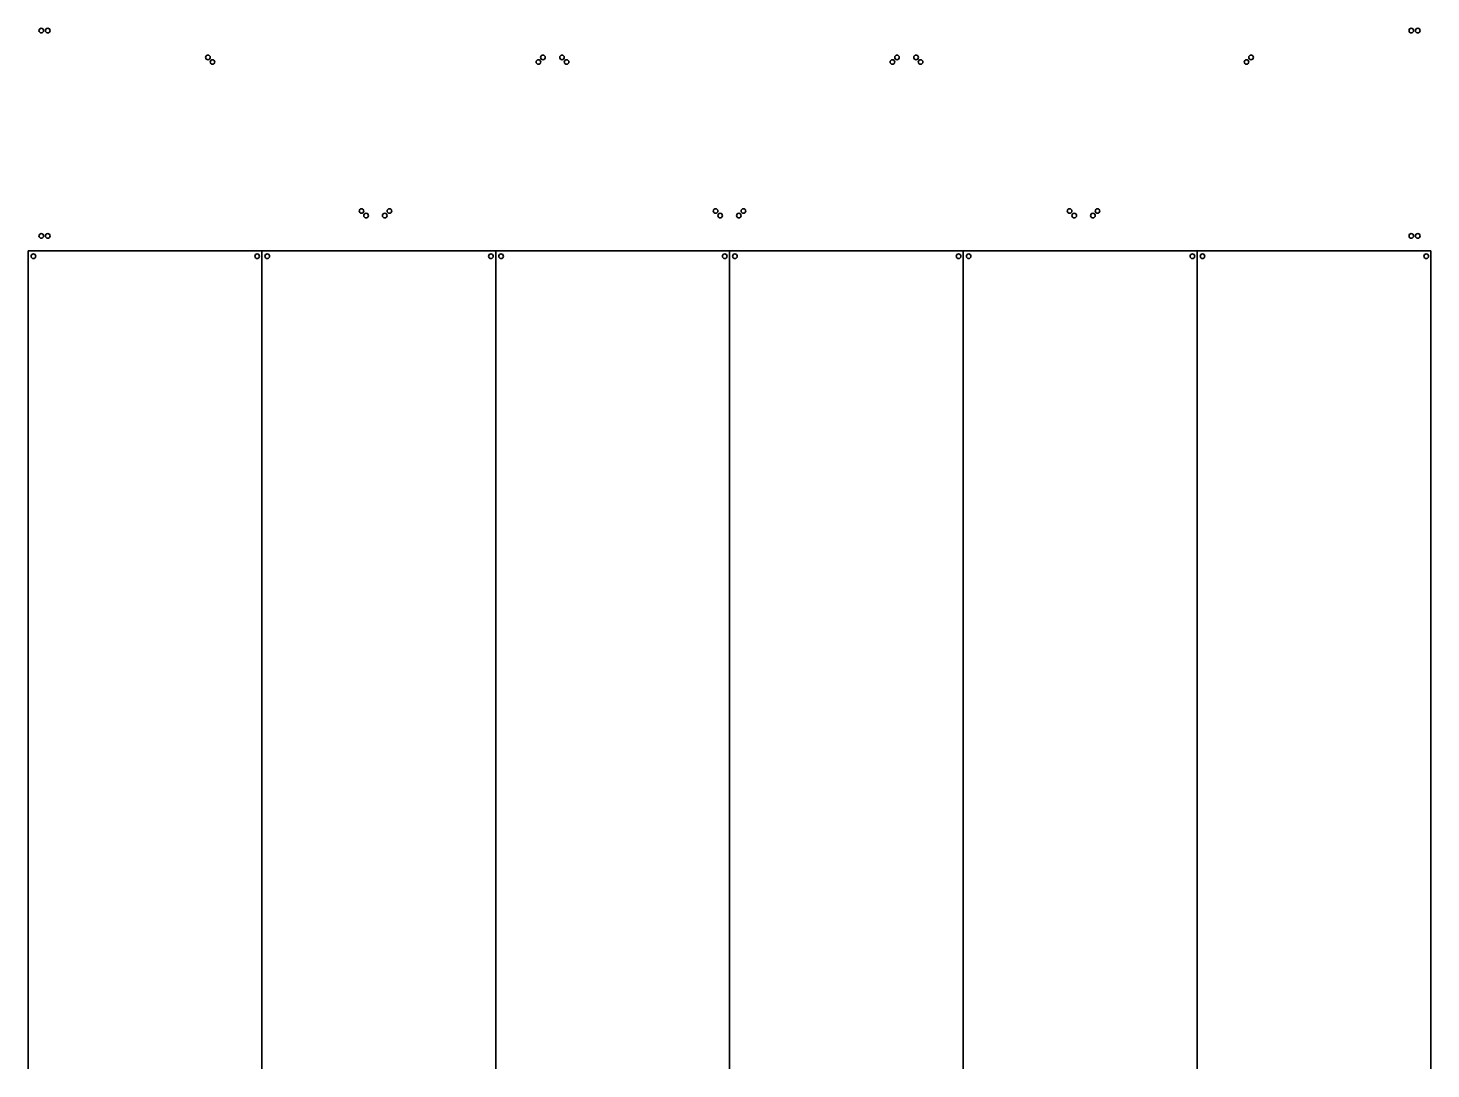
# Model space of a CAD drawing. Header units: inches. Extents: x 0 to 24, y -18 to -0.2.
import ezdxf

# ---------------------------------------------------------------- set-up
doc = ezdxf.new("R2010")
doc.units = ezdxf.units.IN
doc.header["$MEASUREMENT"] = 0
doc.layers.add('Layer 1', color=7, linetype='Continuous')

# ---------------------------------------------------------------- blocks, each defined once
blk = doc.blocks.new('block 3')
at = {"layer": 'Layer 1', "color": 179, "lineweight": 35, "true_color": 0x231f20}
for points in [[(3.117, -0.675), (3.117, -0.697), (3.099, -0.715), (3.077, -0.715), (3.056, -0.715), (3.038, -0.697), (3.038, -0.675), (3.038, -0.654), (3.056, -0.636), (3.077, -0.636), (3.099, -0.636), (3.117, -0.654), (3.117, -0.675)], [(3.195, -0.754), (3.195, -0.776), (3.178, -0.793), (3.156, -0.793), (3.134, -0.793), (3.117, -0.776), (3.117, -0.754), (3.117, -0.732), (3.134, -0.715), (3.156, -0.715), (3.178, -0.715), (3.195, -0.732), (3.195, -0.754)], [(5.744, -3.303), (5.744, -3.325), (5.727, -3.342), (5.705, -3.342), (5.683, -3.342), (5.666, -3.325), (5.666, -3.303), (5.666, -3.281), (5.683, -3.264), (5.705, -3.264), (5.727, -3.264), (5.744, -3.281), (5.744, -3.303)], [(5.823, -3.382), (5.823, -3.403), (5.805, -3.421), (5.784, -3.421), (5.762, -3.421), (5.744, -3.403), (5.744, -3.382), (5.744, -3.36), (5.762, -3.342), (5.784, -3.342), (5.805, -3.342), (5.823, -3.36), (5.823, -3.382)]]:
    blk.add_open_spline(points, degree=3, knots=[0, 0, 0, 0, 1, 1, 1, 2, 2, 2, 3, 3, 3, 4, 4, 4, 4], dxfattribs=at)
blk = doc.blocks.new('block 4')
at = {"layer": 'Layer 1', "color": 179, "lineweight": 35, "true_color": 0x231f20}
for points in [[(20.805, -0.754), (20.805, -0.776), (20.822, -0.793), (20.844, -0.793), (20.866, -0.793), (20.883, -0.776), (20.883, -0.754), (20.883, -0.732), (20.866, -0.715), (20.844, -0.715), (20.822, -0.715), (20.805, -0.732), (20.805, -0.754)], [(20.883, -0.675), (20.883, -0.697), (20.901, -0.715), (20.923, -0.715), (20.944, -0.715), (20.962, -0.697), (20.962, -0.675), (20.962, -0.654), (20.944, -0.636), (20.923, -0.636), (20.901, -0.636), (20.883, -0.654), (20.883, -0.675)], [(18.177, -3.382), (18.177, -3.403), (18.195, -3.421), (18.216, -3.421), (18.238, -3.421), (18.256, -3.403), (18.256, -3.382), (18.256, -3.36), (18.238, -3.342), (18.216, -3.342), (18.195, -3.342), (18.177, -3.36), (18.177, -3.382)], [(18.256, -3.303), (18.256, -3.325), (18.273, -3.342), (18.295, -3.342), (18.317, -3.342), (18.334, -3.325), (18.334, -3.303), (18.334, -3.281), (18.317, -3.264), (18.295, -3.264), (18.273, -3.264), (18.256, -3.281), (18.256, -3.303)]]:
    blk.add_open_spline(points, degree=3, knots=[0, 0, 0, 0, 1, 1, 1, 2, 2, 2, 3, 3, 3, 4, 4, 4, 4], dxfattribs=at)
blk = doc.blocks.new('block 5')
at = {"layer": 'Layer 1', "color": 179, "lineweight": 35, "true_color": 0x231f20}
for points in [[(9.174, -0.675), (9.174, -0.697), (9.156, -0.715), (9.134, -0.715), (9.113, -0.715), (9.095, -0.697), (9.095, -0.675), (9.095, -0.654), (9.113, -0.636), (9.134, -0.636), (9.156, -0.636), (9.174, -0.654), (9.174, -0.675)], [(9.252, -0.754), (9.252, -0.776), (9.235, -0.793), (9.213, -0.793), (9.191, -0.793), (9.174, -0.776), (9.174, -0.754), (9.174, -0.732), (9.191, -0.715), (9.213, -0.715), (9.235, -0.715), (9.252, -0.732), (9.252, -0.754)], [(11.801, -3.303), (11.801, -3.325), (11.784, -3.342), (11.762, -3.342), (11.74, -3.342), (11.723, -3.325), (11.723, -3.303), (11.723, -3.281), (11.74, -3.264), (11.762, -3.264), (11.784, -3.264), (11.801, -3.281), (11.801, -3.303)], [(11.88, -3.382), (11.88, -3.403), (11.862, -3.421), (11.84, -3.421), (11.819, -3.421), (11.801, -3.403), (11.801, -3.382), (11.801, -3.36), (11.819, -3.342), (11.84, -3.342), (11.862, -3.342), (11.88, -3.36), (11.88, -3.382)]]:
    blk.add_open_spline(points, degree=3, knots=[0, 0, 0, 0, 1, 1, 1, 2, 2, 2, 3, 3, 3, 4, 4, 4, 4], dxfattribs=at)
blk = doc.blocks.new('block 6')
at = {"layer": 'Layer 1', "color": 179, "lineweight": 35, "true_color": 0x231f20}
for points in [[(14.748, -0.754), (14.748, -0.776), (14.765, -0.793), (14.787, -0.793), (14.809, -0.793), (14.826, -0.776), (14.826, -0.754), (14.826, -0.732), (14.809, -0.715), (14.787, -0.715), (14.765, -0.715), (14.748, -0.732), (14.748, -0.754)], [(14.826, -0.675), (14.826, -0.697), (14.844, -0.715), (14.866, -0.715), (14.887, -0.715), (14.905, -0.697), (14.905, -0.675), (14.905, -0.654), (14.887, -0.636), (14.866, -0.636), (14.844, -0.636), (14.826, -0.654), (14.826, -0.675)], [(12.12, -3.382), (12.12, -3.403), (12.138, -3.421), (12.16, -3.421), (12.181, -3.421), (12.199, -3.403), (12.199, -3.382), (12.199, -3.36), (12.181, -3.342), (12.16, -3.342), (12.138, -3.342), (12.12, -3.36), (12.12, -3.382)], [(12.199, -3.303), (12.199, -3.325), (12.216, -3.342), (12.238, -3.342), (12.26, -3.342), (12.277, -3.325), (12.277, -3.303), (12.277, -3.281), (12.26, -3.264), (12.238, -3.264), (12.216, -3.264), (12.199, -3.281), (12.199, -3.303)]]:
    blk.add_open_spline(points, degree=3, knots=[0, 0, 0, 0, 1, 1, 1, 2, 2, 2, 3, 3, 3, 4, 4, 4, 4], dxfattribs=at)
blk = doc.blocks.new('block 7')
at = {"layer": 'Layer 1', "color": 179, "lineweight": 35, "true_color": 0x231f20}
for points in [[(15.231, -0.675), (15.231, -0.697), (15.213, -0.715), (15.191, -0.715), (15.169, -0.715), (15.152, -0.697), (15.152, -0.675), (15.152, -0.654), (15.169, -0.636), (15.191, -0.636), (15.213, -0.636), (15.231, -0.654), (15.231, -0.675)], [(15.309, -0.754), (15.309, -0.776), (15.291, -0.793), (15.27, -0.793), (15.248, -0.793), (15.23, -0.776), (15.23, -0.754), (15.23, -0.732), (15.248, -0.715), (15.27, -0.715), (15.291, -0.715), (15.309, -0.732), (15.309, -0.754)], [(17.858, -3.303), (17.858, -3.325), (17.841, -3.342), (17.819, -3.342), (17.797, -3.342), (17.779, -3.325), (17.779, -3.303), (17.779, -3.281), (17.797, -3.264), (17.819, -3.264), (17.841, -3.264), (17.858, -3.281), (17.858, -3.303)], [(17.937, -3.382), (17.937, -3.403), (17.919, -3.421), (17.897, -3.421), (17.876, -3.421), (17.858, -3.403), (17.858, -3.382), (17.858, -3.36), (17.876, -3.342), (17.897, -3.342), (17.919, -3.342), (17.937, -3.36), (17.937, -3.382)]]:
    blk.add_open_spline(points, degree=3, knots=[0, 0, 0, 0, 1, 1, 1, 2, 2, 2, 3, 3, 3, 4, 4, 4, 4], dxfattribs=at)
blk = doc.blocks.new('block 8')
at = {"layer": 'Layer 1', "color": 179, "lineweight": 35, "true_color": 0x231f20}
for points in [[(8.691, -0.754), (8.691, -0.776), (8.709, -0.793), (8.73, -0.793), (8.752, -0.793), (8.77, -0.776), (8.77, -0.754), (8.77, -0.732), (8.752, -0.715), (8.73, -0.715), (8.709, -0.715), (8.691, -0.732), (8.691, -0.754)], [(8.769, -0.675), (8.769, -0.697), (8.787, -0.715), (8.809, -0.715), (8.831, -0.715), (8.848, -0.697), (8.848, -0.675), (8.848, -0.654), (8.831, -0.636), (8.809, -0.636), (8.787, -0.636), (8.769, -0.654), (8.769, -0.675)], [(6.063, -3.382), (6.063, -3.403), (6.081, -3.421), (6.103, -3.421), (6.124, -3.421), (6.142, -3.403), (6.142, -3.382), (6.142, -3.36), (6.124, -3.342), (6.103, -3.342), (6.081, -3.342), (6.063, -3.36), (6.063, -3.382)], [(6.142, -3.303), (6.142, -3.325), (6.159, -3.342), (6.181, -3.342), (6.203, -3.342), (6.221, -3.325), (6.221, -3.303), (6.221, -3.281), (6.203, -3.264), (6.181, -3.264), (6.159, -3.264), (6.142, -3.281), (6.142, -3.303)]]:
    blk.add_open_spline(points, degree=3, knots=[0, 0, 0, 0, 1, 1, 1, 2, 2, 2, 3, 3, 3, 4, 4, 4, 4], dxfattribs=at)
blk = doc.blocks.new('block 2')
at = {"layer": 'Layer 1'}
for name in ['block 3', 'block 8', 'block 5', 'block 6', 'block 7', 'block 4']:
    blk.add_blockref(name, (0, 0), dxfattribs=at)

msp = doc.modelspace()

# ---------------------------------------------------------------- linework, layer by layer
at = {"layer": 'Layer 1', "color": 179, "lineweight": 35, "true_color": 0x231f20}
for points in [[(24, -3.986), (0, -3.986)], [(0, -3.986), (0, -17.986)], [(0, -3.986), (0, -17.986)], [(4, -3.986), (4, -17.986)], [(4, -3.986), (4, -17.986)], [(8, -3.986), (8, -17.986)], [(8, -3.986), (8, -17.986)], [(12, -3.986), (12, -17.986)], [(12, -3.986), (12, -17.986)], [(16, -3.986), (16, -17.986)], [(16, -3.986), (16, -17.986)], [(20, -3.986), (20, -17.986)], [(20, -3.986), (20, -17.986)], [(24, -3.986), (24, -17.986)]]:
    msp.add_lwpolyline(points, dxfattribs=at)
for points in [[(0.199, -0.188), (0.183, -0.203), (0.183, -0.228), (0.199, -0.244), (0.214, -0.259), (0.239, -0.259), (0.254, -0.244), (0.27, -0.228), (0.27, -0.203), (0.254, -0.188), (0.239, -0.173), (0.214, -0.173), (0.199, -0.188)], [(0.31, -0.188), (0.294, -0.203), (0.294, -0.228), (0.31, -0.244), (0.325, -0.259), (0.35, -0.259), (0.365, -0.244), (0.381, -0.228), (0.381, -0.203), (0.365, -0.188), (0.35, -0.173), (0.325, -0.173), (0.31, -0.188)], [(23.636, -0.188), (23.621, -0.203), (23.621, -0.228), (23.636, -0.244), (23.652, -0.259), (23.676, -0.259), (23.692, -0.244), (23.707, -0.228), (23.707, -0.203), (23.692, -0.188), (23.676, -0.173), (23.652, -0.173), (23.636, -0.188)], [(23.747, -0.188), (23.732, -0.203), (23.732, -0.228), (23.747, -0.244), (23.763, -0.259), (23.788, -0.259), (23.803, -0.244), (23.818, -0.228), (23.818, -0.203), (23.803, -0.188), (23.788, -0.173), (23.763, -0.173), (23.747, -0.188)], [(0.199, -3.702), (0.183, -3.717), (0.183, -3.742), (0.199, -3.758), (0.214, -3.773), (0.239, -3.773), (0.254, -3.758), (0.27, -3.742), (0.27, -3.717), (0.254, -3.702), (0.239, -3.687), (0.214, -3.687), (0.199, -3.702)], [(0.31, -3.702), (0.294, -3.717), (0.294, -3.742), (0.31, -3.758), (0.325, -3.773), (0.35, -3.773), (0.365, -3.758), (0.381, -3.742), (0.381, -3.717), (0.365, -3.702), (0.35, -3.687), (0.325, -3.687), (0.31, -3.702)], [(23.636, -3.702), (23.621, -3.717), (23.621, -3.742), (23.636, -3.758), (23.652, -3.773), (23.676, -3.773), (23.692, -3.758), (23.707, -3.742), (23.707, -3.717), (23.692, -3.702), (23.676, -3.687), (23.652, -3.687), (23.636, -3.702)], [(23.747, -3.702), (23.732, -3.717), (23.732, -3.742), (23.747, -3.758), (23.763, -3.773), (23.788, -3.773), (23.803, -3.758), (23.818, -3.742), (23.818, -3.717), (23.803, -3.702), (23.788, -3.687), (23.763, -3.687), (23.747, -3.702)], [(0.12, -4.05), (0.135, -4.065), (0.135, -4.09), (0.12, -4.105), (0.104, -4.121), (0.079, -4.121), (0.064, -4.105), (0.049, -4.09), (0.049, -4.065), (0.064, -4.05), (0.079, -4.034), (0.104, -4.034), (0.12, -4.05)], [(3.947, -4.05), (3.962, -4.065), (3.962, -4.09), (3.947, -4.105), (3.932, -4.121), (3.907, -4.121), (3.891, -4.105), (3.876, -4.09), (3.876, -4.065), (3.891, -4.05), (3.907, -4.034), (3.932, -4.034), (3.947, -4.05)], [(4.12, -4.05), (4.135, -4.065), (4.135, -4.09), (4.12, -4.105), (4.104, -4.121), (4.079, -4.121), (4.064, -4.105), (4.049, -4.09), (4.049, -4.065), (4.064, -4.05), (4.079, -4.034), (4.104, -4.034), (4.12, -4.05)], [(7.947, -4.05), (7.962, -4.065), (7.962, -4.09), (7.947, -4.105), (7.932, -4.121), (7.907, -4.121), (7.891, -4.105), (7.876, -4.09), (7.876, -4.065), (7.891, -4.05), (7.907, -4.034), (7.932, -4.034), (7.947, -4.05)], [(8.12, -4.05), (8.135, -4.065), (8.135, -4.09), (8.12, -4.105), (8.104, -4.121), (8.079, -4.121), (8.064, -4.105), (8.049, -4.09), (8.049, -4.065), (8.064, -4.05), (8.079, -4.034), (8.104, -4.034), (8.12, -4.05)], [(11.947, -4.05), (11.962, -4.065), (11.962, -4.09), (11.947, -4.105), (11.932, -4.121), (11.907, -4.121), (11.891, -4.105), (11.876, -4.09), (11.876, -4.065), (11.891, -4.05), (11.907, -4.034), (11.932, -4.034), (11.947, -4.05)], [(12.12, -4.05), (12.135, -4.065), (12.135, -4.09), (12.12, -4.105), (12.104, -4.121), (12.079, -4.121), (12.064, -4.105), (12.049, -4.09), (12.049, -4.065), (12.064, -4.05), (12.079, -4.034), (12.104, -4.034), (12.12, -4.05)], [(15.947, -4.05), (15.962, -4.065), (15.962, -4.09), (15.947, -4.105), (15.932, -4.121), (15.907, -4.121), (15.891, -4.105), (15.876, -4.09), (15.876, -4.065), (15.891, -4.05), (15.907, -4.034), (15.932, -4.034), (15.947, -4.05)], [(16.12, -4.05), (16.135, -4.065), (16.135, -4.09), (16.12, -4.105), (16.104, -4.121), (16.079, -4.121), (16.064, -4.105), (16.049, -4.09), (16.049, -4.065), (16.064, -4.05), (16.079, -4.034), (16.104, -4.034), (16.12, -4.05)], [(19.947, -4.05), (19.962, -4.065), (19.962, -4.09), (19.947, -4.105), (19.932, -4.121), (19.907, -4.121), (19.891, -4.105), (19.876, -4.09), (19.876, -4.065), (19.891, -4.05), (19.907, -4.034), (19.932, -4.034), (19.947, -4.05)], [(20.12, -4.05), (20.135, -4.065), (20.135, -4.09), (20.12, -4.105), (20.104, -4.121), (20.079, -4.121), (20.064, -4.105), (20.049, -4.09), (20.049, -4.065), (20.064, -4.05), (20.079, -4.034), (20.104, -4.034), (20.12, -4.05)], [(23.947, -4.05), (23.962, -4.065), (23.962, -4.09), (23.947, -4.105), (23.932, -4.121), (23.907, -4.121), (23.891, -4.105), (23.876, -4.09), (23.876, -4.065), (23.891, -4.05), (23.907, -4.034), (23.932, -4.034), (23.947, -4.05)]]:
    msp.add_open_spline(points, degree=3, knots=[0, 0, 0, 0, 1, 1, 1, 2, 2, 2, 3, 3, 3, 4, 4, 4, 4], dxfattribs=at)

# ---------------------------------------------------------------- block references
at = {"layer": 'Layer 1'}
msp.add_blockref('block 2', (0, 0), dxfattribs=at)

doc.saveas('drawing.dxf')
